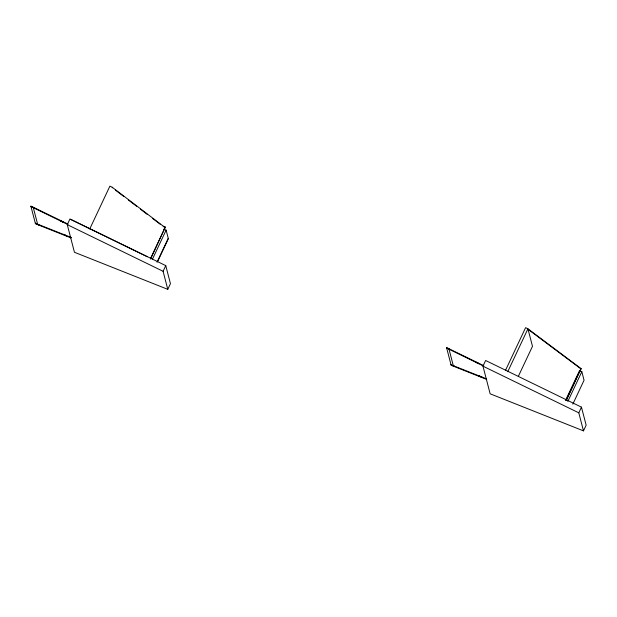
<?xml version="1.0" encoding="UTF-8"?>
<svg xmlns="http://www.w3.org/2000/svg" width="617" height="617" viewBox="0 0 617 617"><rect width="100%" height="100%" fill="white"/><g stroke="black" fill="none" stroke-linecap="round" stroke-linejoin="round"><path stroke-width="0.93" d="M67.261 224.642L69.937 218.966L165.765 265.618L170.446 283.658L167.778 289.342L74.441 252.268L67.261 224.642L163.089 271.295L167.778 289.342M89.735 228.992L109.903 186.133L112.24 187.267L162.988 225.938L165.325 227.071L150.602 259.017M150.494 258.592L165.325 227.071M152.399 259.302L166.12 230.149L163.814 229.131M157.019 262.163L168.24 238.316M157.528 261.739L168.356 238.74L166.12 230.149M163.089 271.295L165.765 265.618M482.964 366.166L485.633 360.49L581.461 407.143L586.15 425.19L583.481 430.867L490.145 393.8L482.964 366.166L578.792 412.819L583.481 430.867M505.431 370.516L525.599 327.658L527.936 328.799L581.021 368.604L566.306 400.549M507.768 371.658L527.936 328.799L532.486 346.307L518.365 376.308M565.488 400.472L579.517 370.655L581.823 371.673L584.052 380.265L572.831 404.12M566.19 400.124L581.021 368.604M567.794 401.49L581.823 371.673M578.792 412.819L581.461 407.143M486.435 378.83L453.294 365.665L449.029 349.245L483.188 365.873M486.728 379.432L451.158 365.31L446.554 347.564L483.774 365.688M71.626 237.661L37.591 224.141L33.326 207.721L67.484 224.349M71.032 237.907L35.462 223.778L30.85 206.039L68.071 224.164M163.15 226.493L165.433 227.503M70.554 219.382L147.316 256.757M528.083 329.339L581.137 369.028M115.41 190.121L123.739 196.468M128.282 199.931L136.627 206.286M140.406 209.163L147.239 214.369M152.522 218.403L160.119 224.179M112.24 187.267L112.379 187.815M30.997 206.502L34.467 208.13L31.012 206.479M35.346 223.246L38.817 224.873L35.346 223.246M59.726 220.485L63.196 222.112L59.756 220.454M63.327 234.36L66.798 235.987L63.358 234.329M446.7 348.027L450.171 349.654L446.708 348.011M451.05 364.77L454.521 366.398L451.058 364.755M475.429 362.009L478.9 363.644L475.46 361.978M479.031 375.884L482.502 377.511L479.047 375.869"/></g></svg>
